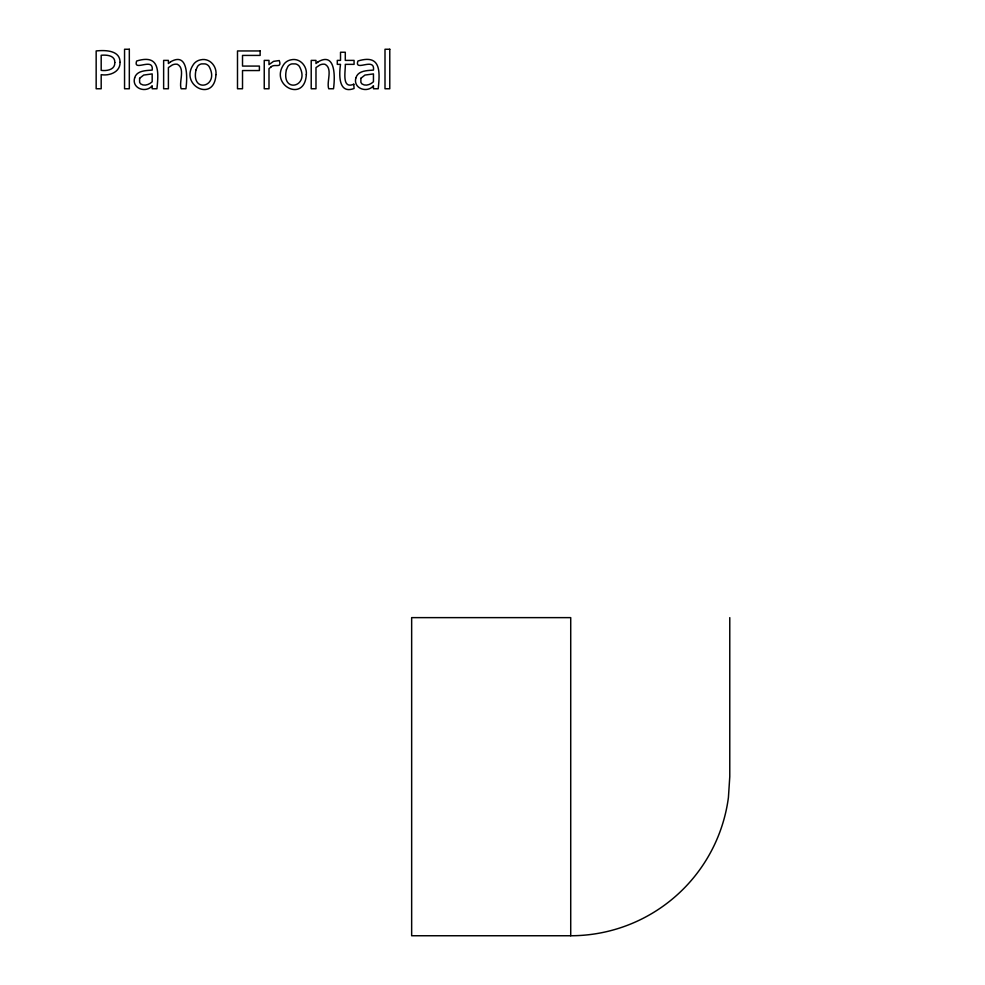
<?xml version="1.0" encoding="UTF-8"?>
<svg xmlns="http://www.w3.org/2000/svg" width="985" height="985" viewBox="0 0 985 985"><rect width="100%" height="100%" fill="white"/><g stroke="black" fill="none" stroke-linecap="round" stroke-linejoin="round"><path stroke-width="1.48" d="M570.721 935.75L411.656 935.75L411.656 617.632L570.721 617.632L570.721 935.75A159.065 159.065 0 0 0 728.42 797.456L729.774 776.685L729.774 617.632M215.961 74.589C214.336 103.856 177.891 84.698 194.119 63.545A11.303 11.303 0 0 1 200.595 59.851C209.423 57.61 216.922 66.081 215.961 74.589M306.31 74.589C304.673 103.856 268.228 84.698 284.456 63.545A11.303 11.303 0 0 1 290.944 59.851C299.76 57.61 307.271 66.081 306.31 74.589M120.035 62.35C120.355 72.114 109.384 76.079 101.184 74.663L101.184 88.761L96.161 88.761L96.161 50.949C104.767 50.026 120.219 50.026 120.035 62.35M196.052 69.787C190.487 94.068 220.492 86.975 209.029 66.401A6.415 6.415 0 0 0 205.065 63.89L201.556 63.89A6.464 6.464 0 0 0 197.566 66.401L196.052 69.787M286.401 69.787C280.836 94.068 310.841 86.975 299.378 66.401A6.415 6.415 0 0 0 295.414 63.89L291.905 63.89A6.464 6.464 0 0 0 287.916 66.401L286.401 69.787M134.662 77.803C131.424 88.305 145.915 93.612 152.182 85.744L152.182 88.761L156.923 88.761C158.917 70.588 159.311 54.04 136.656 61.008C132.655 72.422 153.919 56.527 152.182 70.095C146.076 70.6 136.792 70.477 134.662 77.803M355.93 77.803C352.704 88.305 367.183 93.612 373.45 85.744L373.45 88.761L378.203 88.761C380.185 70.588 380.579 54.04 357.937 61.008C353.935 72.422 375.187 56.527 373.45 70.095C367.343 70.6 358.06 70.477 355.93 77.803M114.802 62.474C115.22 69.861 106.749 71.129 101.184 70.378L101.184 55.271C106.442 54.729 115.183 55.295 114.802 62.474M139.587 78.308L139.624 82.371L140.646 83.91C144.339 86.52 149.203 84.575 152.182 81.78L152.182 73.912L143.675 75.069L139.587 78.308M360.867 78.308L360.892 82.371L361.926 83.91C365.607 86.52 370.471 84.575 373.45 81.78L373.45 73.912L364.942 75.069L360.867 78.308M270.764 67.177L269.003 68.63L269.003 88.761L264.239 88.761L264.239 60.393L269.003 60.393L269.003 64.616L273.571 61.353L279.272 60.553C282.215 69.209 274.273 63.015 270.764 67.177M170.528 61.858L168.398 63.545L168.398 60.393L163.633 60.393L163.633 88.761L168.398 88.761L168.398 67.583L172.092 65.109A8.139 8.139 0 0 1 177.374 64.284C185.537 68.445 178.716 81.964 181.154 88.761L185.919 88.761C187.285 79.083 188.788 51.195 170.528 61.858M318.106 61.858L315.988 63.545L315.988 60.393L311.211 60.393L311.211 88.761L315.988 88.761L315.988 67.583L319.682 65.109A8.139 8.139 0 0 1 324.964 64.284C333.127 68.445 326.294 81.964 328.731 88.761L333.509 88.761C334.863 79.083 336.377 51.195 318.106 61.858M353.8 84.218C341.216 89.598 345.747 70.378 345.292 64.357L354.071 64.357L354.071 60.393L345.292 60.393L345.292 52.242L340.514 52.242L340.514 60.393L337.289 60.393L337.289 64.357L340.514 64.357C339.099 74.072 338.052 94.548 354.071 88.502L353.8 84.218M129.318 49.25L124.553 49.25L124.553 88.761L129.318 88.761L129.318 49.25M389.777 49.25L385 49.25L385 88.761L389.777 88.761L389.777 49.25M260.126 50.949L237.496 50.949L237.496 88.761L242.519 88.761L242.519 70.551L259.387 70.551L259.387 66.081L242.519 66.081L242.519 55.419L260.126 55.419L260.126 50.949"/></g></svg>
